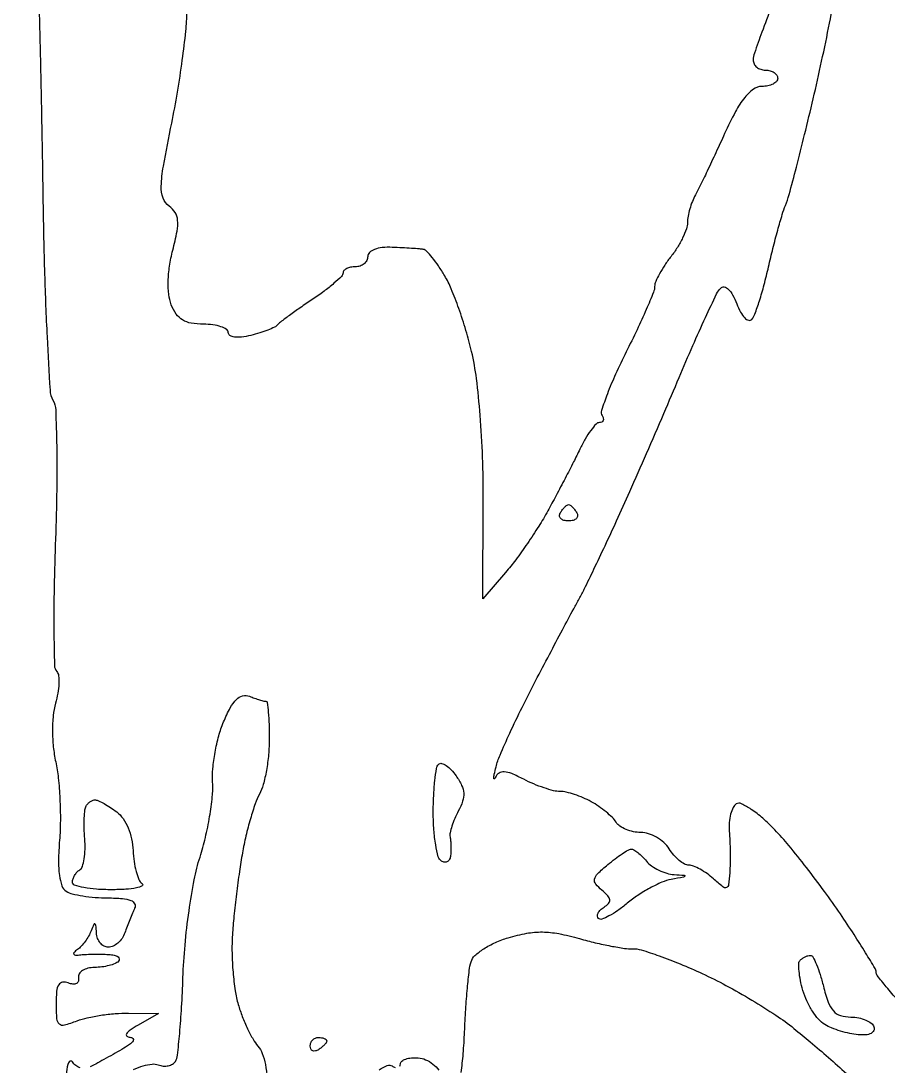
# Model space of a CAD drawing. Extents: x 0 to 102, y 0 to 135.
# Drawn here: x 8.94 to 17.89, y 113.83 to 124.62 of the extents above; entities that cross this region are included whole.
import ezdxf

# ---------------------------------------------------------------- set-up
doc = ezdxf.new("R2010")
doc.units = 0
doc.header["$MEASUREMENT"] = 0

msp = doc.modelspace()

# ---------------------------------------------------------------- linework, layer by layer
for points in [[(30.835569, 68.0607, 0.000004), (30.856286, 64.932268, 0.000002), (30.883525, 60.825814, 0.000002), (30.912326, 56.488502, 0.000002), (30.938318, 52.5789, -0.000116)], [(17.987776, 114.512245, -0.010289), (17.871618, 114.647329, -0.005811), (17.778298, 114.7632, -0.168156), (17.766, 114.798732, 0.135044), (17.755477, 114.836982, 0.003141), (17.657871, 114.998636, 0.006747), (17.53896, 115.187049, 0.004497), (17.3979, 115.399805, 0.00959), (17.234426, 115.631896, 0.007371), (17.047429, 115.879125, 0.007461), (16.865649, 116.105195, 0.017553), (16.721714, 116.266922, 0.021691), (16.597168, 116.386504, 0.03251), (16.47781, 116.478509, 0.033986), (16.37695, 116.536761, 0.257842), (16.324034, 116.534172, 0.143022), (16.290785, 116.49725, 0.049052), (16.265792, 116.428986, 0.043942), (16.251633, 116.344016, 0.03835), (16.251577, 116.25385, -0.010066), (16.257225, 116.152933, -0.006389), (16.259933, 116.035212, -0.006416), (16.259632, 115.919532, -0.011797), (16.255958, 115.825438, -0.013769), (16.24471, 115.701019, -0.279704), (16.222358, 115.672406, -0.267718), (16.185836, 115.678337, -0.012849), (16.088489, 115.761988, 0.028507), (16.02203, 115.815573, 0.02907), (15.950327, 115.860871, 0.030378), (15.883686, 115.892619, 0.096256), (15.835405, 115.902, -0.128057), (15.790247, 115.913758, -0.045749), (15.734891, 115.951702, -0.041721), (15.679065, 116.006458, -0.038378), (15.631367, 116.0712, 0.069831), (15.5771, 116.135931, 0.052401), (15.501824, 116.190698, 0.053064), (15.418089, 116.227914, 0.07821), (15.338754, 116.2404, -0.051077), (15.262225, 116.248238, -0.047421), (15.18685, 116.271464, -0.050742), (15.123594, 116.305617, -0.101646), (15.084154, 116.34615, 0.056831), (15.045184, 116.394078, 0.021434), (14.980795, 116.4519, 0.020904), (14.904695, 116.509399, 0.023901), (14.827298, 116.55765, 0.025894), (14.745156, 116.598132, 0.022077), (14.654826, 116.632336, 0.022663), (14.569759, 116.656109, 0.056858), (14.505847, 116.6634, -0.061696), (14.438761, 116.67171, -0.019164), (14.341074, 116.700308, -0.018838), (14.233356, 116.74095, -0.019699), (14.13063, 116.789043, 0.018609), (14.006589, 116.847445, 0.082763), (13.928589, 116.86634, 0.163453), (13.876538, 116.852966, 0.1418), (13.839512, 116.810193, -0.116897), (13.827768, 116.795203, -0.647035), (13.821312, 116.798523, -0.04117), (13.827116, 116.841213, -0.007928), (13.845171, 116.9172, -0.039112), (13.886115, 117.037794, -0.006262), (13.98721, 117.265382, -0.006895), (14.113606, 117.530874, -0.005998), (14.253148, 117.8055, -0.000696), (14.395721, 118.077032, -0.000825), (14.53122, 118.333193, -0.000716), (14.646242, 118.549032, -0.005267), (14.702433, 118.6515, 0.013978), (14.755713, 118.752807, 0.002151), (14.855018, 118.957382, 0.0024), (14.970012, 119.199869, 0.002082), (15.088304, 119.4552, 0.003136), (15.224867, 119.758221, 0.001471), (15.39791, 120.151828, 0.001458), (15.576868, 120.56545, 0.002048), (15.733989, 120.9357, -0.003886), (15.875347, 121.265431, -0.005537), (16.006395, 121.555873, -0.003196), (16.120918, 121.798306, -0.079249), (16.162916, 121.858926, -0.258375), (16.199391, 121.870252, -0.143832), (16.241636, 121.847701, -0.075817), (16.286305, 121.788132, -0.032198), (16.3278, 121.6971, 0.033469), (16.367374, 121.610863, 0.068308), (16.411381, 121.550954, 0.125327), (16.452135, 121.525885, 0.299949), (16.484703, 121.535274, 0.090685), (16.515928, 121.589007, 0.009655), (16.562444, 121.726497, 0.011653), (16.611259, 121.893969, 0.009117), (16.656651, 122.0778, -0.005516), (16.702249, 122.268348, -0.005668), (16.751648, 122.456121, -0.005501), (16.798115, 122.61797, -0.023785), (16.831287, 122.7123, 0.030154), (16.86856, 122.822765, 0.002713), (16.943593, 123.105161, 0.00352), (17.028953, 123.443351, 0.002742), (17.117129, 123.8121, 0.003998), (17.204241, 124.199409, 0.003832), (17.286435, 124.593592, 0.003796), (17.353643, 124.942456, 0.013762)], [(9.13319, 124.689607, -0.000384), (9.145834, 124.133485, -0.001035), (9.158686, 123.487519, -0.000684), (9.170899, 122.745275, 0.003524), (9.187338, 122.002674, 0.005302), (9.213097, 121.355534, 0.002293), (9.243423, 120.804473, 0.113631), (9.274028, 120.700337, -0.119302), (9.301868, 120.601541, -0.004788), (9.312235, 120.226107, -0.008179), (9.312985, 119.777893, -0.005675), (9.299797, 119.271461, 0.004602), (9.285641, 118.769253, 0.00708), (9.283547, 118.334471, 0.002901), (9.289153, 117.964376, 0.172744), (9.312587, 117.90269, -0.151851), (9.33154, 117.858329, -0.035131), (9.334181, 117.776193, -0.033145), (9.323796, 117.677042, -0.027176), (9.300029, 117.57318, 0.045652), (9.276044, 117.44715, 0.025098), (9.268719, 117.290189, 0.024283), (9.277393, 117.123895, 0.028701), (9.302178, 116.96839, -0.028136), (9.328788, 116.802637, -0.013545), (9.345096, 116.587997, -0.013384), (9.350051, 116.362613, -0.018665), (9.341561, 116.161119, 0.015341), (9.331348, 115.951804, 0.037364), (9.340084, 115.797659, 0.052616), (9.365914, 115.690461, 0.167424), (9.411223, 115.633664, 0.082051), (9.472838, 115.607473, 0.01996), (9.581544, 115.585631, 0.01993), (9.709851, 115.570352, 0.01867), (9.8418, 115.564895, -0.017952), (9.990593, 115.558956, -0.073987), (10.078239, 115.539035, -0.184844), (10.116048, 115.504735, -0.230105), (10.116804, 115.45785, 0.009538), (10.094213, 115.406869, 0.004389), (10.066649, 115.339674, 0.004345), (10.038881, 115.268463, 0.006003), (10.015287, 115.20405, -0.065189), (9.986585, 115.147447, -0.063242), (9.944028, 115.09949, -0.06844), (9.894674, 115.067014, -0.111796), (9.846033, 115.056, -0.123734), (9.800872, 115.06735, -0.095863), (9.761416, 115.09949, -0.086333), (9.733689, 115.147488, -0.07678), (9.722321, 115.20405, 0.007783), (9.717529, 115.28296, 0.289553), (9.707263, 115.296753, 0.403256), (9.694005, 115.291156, 0.010258), (9.667336, 115.2252, -0.039028), (9.642039, 115.171709, -0.027577), (9.605882, 115.115902, -0.027973), (9.56512, 115.066107, -0.051314), (9.525965, 115.031322, 0.035191), (9.491102, 115.002303, 0.356784), (9.488985, 114.984878, 0.258959), (9.507262, 114.974906, 0.02477), (9.5598, 114.977896, -0.01586), (9.619945, 114.982395, -0.007686), (9.697055, 114.984522, -0.007615), (9.777503, 114.984279, -0.010871), (9.84885, 114.981424, -0.038303), (9.906947, 114.973337, -0.099394), (9.945476, 114.956452, -0.216939), (9.958521, 114.934311, -0.226385), (9.950091, 114.910491, -0.10199), (9.914166, 114.886845, -0.031799), (9.852483, 114.866728, -0.030301), (9.778953, 114.852502, -0.029221), (9.703341, 114.847041, 0.054229), (9.633701, 114.838501, 0.084068), (9.578006, 114.815077, 0.115008), (9.544649, 114.781082, 0.187272), (9.537635, 114.741795, -0.122109), (9.535825, 114.705207, -0.203556), (9.516404, 114.68187, -0.149589), (9.480402, 114.675388, -0.06197), (9.431885, 114.687396, 0.125022), (9.372889, 114.694369, 0.230134), (9.333442, 114.668328, 0.111595), (9.311703, 114.601075, 0.022597), (9.306, 114.474945, 0.01664), (9.311257, 114.317037, 0.207031), (9.338059, 114.2649, 0.244296), (9.391592, 114.253576, 0.023146), (9.523007, 114.296694, -0.036384), (9.628269, 114.328173, -0.017151), (9.767843, 114.354083, -0.016895), (9.916522, 114.371327, -0.022828), (10.051757, 114.376202), (10.3635, 114.373204), (10.152, 114.2523, 0.019965), (10.071255, 114.201762, 0.094581), (10.032936, 114.163262, 0.378281), (10.036009, 114.139545, 0.172999), (10.0674, 114.127151, -0.172373), (10.099072, 114.11469, -0.377472), (10.102263, 114.090788, -0.094747), (10.063947, 114.051909, -0.019846), (9.9828, 114.000571, -0.002517), (9.893445, 113.949485, -0.002226), (9.799856, 113.89715, -0.002235), (9.715123, 113.850756, -0.00681), (9.657012, 113.82029, -0.098445)], [(16.685255, 124.755632, 0.006515), (16.587859, 124.499872, 0.004172), (16.510884, 124.283971, 0.080045), (16.498548, 124.21395, 0.119794), (16.507728, 124.17362, 0.102292), (16.534732, 124.139264, 0.093493), (16.575551, 124.116198, 0.082157), (16.6239, 124.1082, -0.064853), (16.672414, 124.101881, -0.082425), (16.713523, 124.083349, -0.098894), (16.741023, 124.055863, -0.148195), (16.7508, 124.0236, -0.185321), (16.738403, 123.991303, -0.090048), (16.702902, 123.963851, -0.069895), (16.650139, 123.945244, -0.049911), (16.587744, 123.939, 0.156775), (16.499938, 123.910775, 0.070247), (16.411253, 123.826095, 0.044896), (16.315428, 123.679355, 0.015611), (16.203749, 123.45255, -0.002247), (16.113199, 123.25554, -0.002484), (16.023827, 123.065842, -0.002305), (15.945979, 122.904627, -0.012757), (15.901505, 122.819198, 0.032863), (15.870366, 122.753019, 0.02353), (15.844083, 122.675541, 0.023886), (15.825989, 122.599031, 0.046149), (15.8202, 122.536442, -0.084601), (15.808812, 122.469621, -0.027916), (15.770497, 122.377308, -0.026887), (15.715757, 122.277816, -0.027447), (15.651, 122.185485, 0.019361), (15.586211, 122.096212, 0.022018), (15.531426, 122.005856, 0.021875), (15.49206, 121.925855, 0.103055), (15.481539, 121.876041, -0.096384), (15.469473, 121.814929, -0.005569), (15.395122, 121.63821, -0.008304), (15.300191, 121.429009, -0.005999), (15.187719, 121.198882, 0.010441), (15.078494, 120.970271, 0.015623), (14.993616, 120.765873, 0.01053), (14.93306, 120.595384, 0.221993), (14.939173, 120.543232, -0.075615), (14.951036, 120.515378, -0.152706), (14.949823, 120.491794, -0.18698), (14.936018, 120.476186, -0.119809), (14.912219, 120.4704, 0.209611), (14.876781, 120.454861, 0.027194), (14.822953, 120.389633, 0.027932), (14.764763, 120.300763, 0.019918), (14.709394, 120.19545, -0.005959), (14.645161, 120.064532, -0.002718), (14.558279, 119.89496, -0.002691), (14.464791, 119.717255, -0.0037), (14.37872, 119.558604, -0.014462), (14.28517, 119.400178, -0.009471), (14.168727, 119.222937, -0.00953), (14.048623, 119.054441, -0.018001), (13.944442, 118.924104), (13.709979, 118.6515), (13.713212, 119.6667, 0.00965), (13.706012, 120.11351, 0.010636), (13.681504, 120.545406, 0.011347), (13.643179, 120.924893, 0.027227), (13.593201, 121.20304, 0.014603), (13.53469, 121.421732, 0.012583), (13.460799, 121.647884, 0.012761), (13.383346, 121.84968, 0.035406), (13.315538, 121.98559, 0.015818), (13.251553, 122.086479, 0.021258), (13.186987, 122.173317, 0.018994), (13.128909, 122.239557, 0.165216), (13.09476, 122.257575, 0.020125), (13.054988, 122.262281, 0.002894), (12.973339, 122.26815, 0.003281), (12.876637, 122.273901, 0.002799), (12.7746, 122.278725, 0.034288), (12.671218, 122.275943, 0.065924), (12.590595, 122.257311, 0.097552), (12.539117, 122.225518, 0.208716), (12.5208, 122.18355, -0.119248), (12.511042, 122.143216, -0.100665), (12.483523, 122.108864, -0.092192), (12.442367, 122.085796, -0.081935), (12.3939, 122.0778, 0.047997), (12.345292, 122.073123, 0.0676), (12.304107, 122.059162, 0.087313), (12.276238, 122.038584, 0.190113), (12.266422, 122.01435, -0.200342), (12.25155, 121.979617, -0.014516), (12.172991, 121.907632, -0.018521), (12.070534, 121.825506, -0.012865), (11.949172, 121.740155, 0.004653), (11.8248, 121.655705, 0.006136), (11.713097, 121.576283, 0.004539), (11.621168, 121.50792, 0.057963), (11.5902, 121.478231, -0.109531), (11.56045, 121.455051, -0.017267), (11.491985, 121.42536, -0.018465), (11.407425, 121.395665, -0.015196), (11.31525, 121.370114, -0.028896), (11.220687, 121.352688, -0.06249), (11.146857, 121.352714, -0.1042), (11.09982, 121.368973, -0.263434), (11.0826, 121.399388, 0.253325), (11.064669, 121.432508, 0.063438), (11.007431, 121.460275, 0.049318), (10.924733, 121.479325, 0.031973), (10.826706, 121.4856, -0.041949), (10.700206, 121.496232, -0.094184), (10.610239, 121.529635, -0.105159), (10.544889, 121.590867, -0.061341), (10.494539, 121.686215, -0.063262), (10.468556, 121.793803, -0.034575), (10.462917, 121.92963, -0.030887), (10.476758, 122.084047, -0.024363), (10.510083, 122.248564, 0.014406), (10.553939, 122.444896, 0.06808), (10.560266, 122.559807, 0.119699), (10.534191, 122.6387, 0.095779), (10.473098, 122.704483, -0.149138), (10.410513, 122.787959, -0.094556), (10.391152, 122.90894, -0.03785), (10.413096, 123.116117, -0.004756), (10.498631, 123.559183, 0.008417), (10.557958, 123.879065, 0.007636), (10.608605, 124.211299, 0.007668), (10.644821, 124.509964, 0.024221), (10.656284, 124.711191, -0.025398)], [(10.105155, 113.795356, -0.038896), (10.205657, 113.832684, -0.042109), (10.29654, 113.85051, -0.119548), (10.360138, 113.842297, 0.068697), (10.411732, 113.830258, 0.073187), (10.463511, 113.83306, 0.081346), (10.507539, 113.849759, 0.123719), (10.536734, 113.878127, 0.111067), (10.558302, 113.940617, 0.005098), (10.581158, 114.166308, 0.008273), (10.60126, 114.436776, 0.005819), (10.615291, 114.741582, -0.014293), (10.636451, 115.077281, -0.012145), (10.677494, 115.430059, -0.012431), (10.731147, 115.752325, -0.029922), (10.790882, 115.9866, 0.019589), (10.846469, 116.187204, 0.016071), (10.890434, 116.405213, 0.01637), (10.91785, 116.608391, 0.040705), (10.920851, 116.758265, -0.038725), (10.923103, 116.898427, -0.02164), (10.946372, 117.067523, -0.02148), (10.9849, 117.237441, -0.032474), (11.034156, 117.380843, -0.022618), (11.103536, 117.527832, -0.075743), (11.16677, 117.613218, -0.133777), (11.230847, 117.649583, -0.155389), (11.300558, 117.645528, 0.008072), (11.354565, 117.625798, 0.009815), (11.405787, 117.609136, 0.008544), (11.449213, 117.596754, 0.065264), (11.470219, 117.594, -0.378669), (11.484351, 117.581506, -0.00788), (11.495207, 117.480536, -0.014245), (11.503055, 117.355839, -0.008592), (11.5056, 117.207738, -0.022962), (11.498182, 117.0463, -0.020766), (11.475961, 116.880659, -0.021283), (11.443561, 116.734008, -0.060017), (11.404702, 116.636688, 0.041545), (11.360806, 116.537527, 0.01287), (11.311312, 116.381925, 0.012773), (11.264718, 116.2044, 0.013721), (11.228467, 116.0289, 0.008631), (11.197587, 115.836315, 0.005128), (11.167118, 115.6059, 0.00513), (11.141442, 115.375453, 0.008815), (11.12541, 115.1829, 0.021266), (11.121202, 114.999277, 0.015919), (11.13161, 114.797177, 0.016164), (11.153672, 114.607196, 0.035057), (11.185441, 114.4638, 0.020672), (11.22754, 114.34067, 0.018023), (11.281445, 114.215562, 0.0184), (11.338469, 114.105939, 0.049915), (11.389039, 114.034533, -0.091928), (11.433506, 113.959092, -0.038473), (11.465365, 113.845027, -0.03518), (11.482326, 113.710192, -0.031537)], [(13.484486, 113.761528, 0.015338), (13.506592, 113.957301, 0.010338), (13.520322, 114.181774, -0.005931), (13.532466, 114.413837, -0.007003), (13.549629, 114.633017, -0.006202), (13.568976, 114.817382, -0.043185), (13.58726, 114.906085, -0.136807), (13.627016, 114.969283, -0.040945), (13.718079, 115.039305, -0.037671), (13.837869, 115.104492, -0.033001), (13.971437, 115.154321, -0.027839), (14.161261, 115.199857, -0.048102), (14.322914, 115.213409, -0.04478), (14.491932, 115.196111, -0.020834), (14.706578, 115.14514, 0.010378), (14.868823, 115.10301, 0.010895), (15.030077, 115.068386, 0.010603), (15.170318, 115.044527, 0.04691), (15.253843, 115.040049, -0.084492), (15.343926, 115.028419, -0.011054), (15.528085, 114.967578, -0.012597), (15.744901, 114.884385, -0.010239), (15.972943, 114.784715, -0.015692), (16.217459, 114.662377, -0.011115), (16.484165, 114.51055, -0.011234), (16.732675, 114.353981, -0.023217), (16.917965, 114.218569, -0.006224), (17.085391, 114.080392, -0.004018), (17.275985, 113.916417, -0.004039), (17.459759, 113.753083, -0.007606)], [(12.852105, 113.828219, 0.143293), (12.8592, 113.852469, -0.23236), (12.872876, 113.880308, -0.082976), (12.912972, 113.901797, -0.060842), (12.972147, 113.914094, -0.039242), (13.042254, 113.914438, -0.085018), (13.119078, 113.895379, -0.065779), (13.19298, 113.850661, -0.064026), (13.254578, 113.786802, -0.07142)], [(9.556135, 113.811986, -0.089343), (9.508976, 113.835396, -0.094848), (9.474092, 113.873392, 0.437054), (9.448097, 113.878476, 0.182199), (9.426117, 113.844886, 0.045109), (9.413207, 113.745227, 0.013447)], [(12.638258, 113.79098, -0.042966), (12.722953, 113.834759, -0.240687), (12.772258, 113.830747, 0.064448), (12.805553, 113.815684, 0.136072)]]:
    msp.add_lwpolyline(points, format="xyb")
for points in [[(14.5935, 119.6244, -0.163822), (14.609295, 119.619082, -0.033983), (14.631681, 119.599549, -0.032351), (14.655712, 119.572189, -0.025622), (14.6781, 119.5398, -0.146489), (14.68673, 119.507703, -0.191582), (14.674817, 119.480051, -0.134005), (14.642114, 119.461372, -0.063222), (14.5935, 119.4552, -0.063222), (14.544886, 119.461372, -0.134005), (14.512183, 119.480051, -0.191582), (14.50027, 119.507703, -0.146489), (14.5089, 119.5398, -0.025622), (14.531288, 119.572189, -0.032351), (14.555319, 119.599549, -0.033983), (14.577705, 119.619082, -0.163822)], [(13.432843, 116.824375, -0.040126), (13.490262, 116.726557, -0.096991), (13.5115, 116.645819, -0.097838), (13.500633, 116.563474, -0.041306), (13.456095, 116.460673, 0.021961), (13.418855, 116.383083, 0.024117), (13.389835, 116.304881, 0.024486), (13.371707, 116.236228, 0.100547), (13.371332, 116.19341, -0.027906), (13.376588, 116.154958, -0.012822), (13.379339, 116.104443, -0.012654), (13.379524, 116.051002, -0.017096), (13.376818, 116.002757, -0.0855), (13.366588, 115.964423, -0.147553), (13.344892, 115.939904, -0.165279), (13.3152, 115.933082, -0.113433), (13.2822, 115.9443, -0.192087), (13.249155, 115.988899, -0.022507), (13.222451, 116.1123, -0.024382), (13.20377, 116.268075, -0.017652), (13.1976, 116.442793, -0.011627), (13.20167, 116.617781, -0.016077), (13.214009, 116.774336, -0.012624), (13.231478, 116.901941, -0.157303), (13.253462, 116.944862, -0.268064), (13.284043, 116.953049, -0.082496), (13.329198, 116.932512, -0.057605), (13.381462, 116.887902, -0.034551)], [(9.712843, 116.576109, -0.100775), (9.744863, 116.56804, -0.016979), (9.801139, 116.538621, -0.017974), (9.865779, 116.498848, -0.015112), (9.931337, 116.452268, -0.079874), (9.996566, 116.384105, -0.050811), (10.049568, 116.287652, -0.047137), (10.085663, 116.173686, -0.044924), (10.100537, 116.053108, 0.027255), (10.110267, 115.942124, 0.031766), (10.13186, 115.838507, 0.033443), (10.161023, 115.754954, 0.134422), (10.1943, 115.712945, -0.548767), (10.192722, 115.6893, -0.075891), (10.136005, 115.668668, -0.033989), (10.025672, 115.654306, -0.014568), (9.87705, 115.649495, -0.018651), (9.723015, 115.654746, -0.030283), (9.593243, 115.671965, -0.031046), (9.497642, 115.696839, -0.324243), (9.4752, 115.727807, -0.080911), (9.480718, 115.761683, -0.053435), (9.497186, 115.797618, -0.052404), (9.521413, 115.830077, -0.067934), (9.550045, 115.853671, 0.179598), (9.577564, 115.888997, 0.036641), (9.596186, 115.967411, 0.034317), (9.605291, 116.066856, 0.02635), (9.602019, 116.175914, -0.01417), (9.596017, 116.286233, -0.017359), (9.596916, 116.389468, -0.015971), (9.603384, 116.475135, -0.107381), (9.616766, 116.51535, -0.063212), (9.6355, 116.539416, -0.054854), (9.660507, 116.559371, -0.057609), (9.687699, 116.572467, -0.095216)], [(15.238791, 116.068385, -0.150149), (15.265891, 116.061607, -0.030338), (15.307224, 116.033096, -0.029519), (15.352985, 115.992676, -0.023889), (15.3972, 115.9443, 0.065914), (15.450659, 115.894853, 0.040795), (15.524453, 115.851293, 0.040307), (15.605872, 115.819606, 0.056722), (15.682509, 115.805879, -0.003625), (15.788253, 115.79834, -0.551408), (15.792947, 115.789423, -0.216775), (15.77871, 115.779248, -0.002168), (15.653281, 115.755222, 0.054222), (15.555752, 115.725772, 0.023465), (15.433389, 115.666888, 0.022888), (15.307866, 115.59144, 0.028141), (15.198508, 115.509466, -0.020816), (15.100758, 115.433933, -0.032632), (15.010287, 115.378339, -0.034573), (14.936488, 115.345678, -0.291059), (14.902577, 115.353223, -0.190385), (14.891978, 115.377668, -0.122287), (14.898519, 115.408283, -0.087132), (14.922134, 115.440829, -0.053978), (14.959505, 115.469918, 0.066009), (15.006242, 115.508132, 0.223396), (15.018105, 115.544662, 0.158518), (14.998577, 115.586143, 0.030923), (14.937594, 115.643475, -0.051049), (14.873768, 115.708503, -0.227558), (14.862083, 115.759193, -0.146176), (14.893331, 115.814896, -0.01847), (14.997039, 115.908142, -0.011971), (15.073168, 115.968637, -0.015543), (15.145876, 116.020153, -0.013219), (15.208304, 116.059197, -0.120455)], [(17.088379, 114.9714, -0.279229), (17.114045, 114.955855, -0.020529), (17.150654, 114.878208, -0.023862), (17.188271, 114.775728, -0.015477), (17.222329, 114.65415, 0.02491), (17.27169, 114.489934, 0.09642), (17.325571, 114.398821, 0.136961), (17.398648, 114.351746, 0.072903), (17.505762, 114.335065, -0.045124), (17.586665, 114.327018, -0.053089), (17.660307, 114.304608, -0.061325), (17.716471, 114.272153, -0.151794), (17.743913, 114.23396, -0.188902), (17.741925, 114.195508, -0.17221), (17.71429, 114.166787, -0.098835), (17.659214, 114.151748, -0.04019), (17.581151, 114.152591, -0.030629), (17.495289, 114.165777, -0.020489), (17.39906, 114.190819, -0.020663), (17.307456, 114.222902, -0.037714), (17.236292, 114.257594, -0.082704), (17.173724, 114.309658, -0.035736), (17.108756, 114.396862, -0.034113), (17.051412, 114.501667, -0.038308), (17.011374, 114.609381, -0.020362), (16.985855, 114.714303, -0.027793), (16.972059, 114.81061, -0.027246), (16.969544, 114.888591, -0.19314), (16.984132, 114.922732, -0.04933), (17.006849, 114.94136, -0.037883), (17.03483, 114.957104, -0.038895), (17.063561, 114.967886, -0.070436)], [(12.0132, 114.1254, -0.042167), (12.045589, 114.122664, -0.061769), (12.072949, 114.114441, -0.081139), (12.091501, 114.102359, -0.210953), (12.0978, 114.088093, -0.151918), (12.092255, 114.070265, -0.038439), (12.072949, 114.046386, -0.035638), (12.045583, 114.021257, -0.029505), (12.0132, 113.9985, -0.082592), (11.980874, 113.985259, -0.161196), (11.953451, 113.987891, -0.182303), (11.935223, 114.005779, -0.108972), (11.9286, 114.035807, -0.093332), (11.93504, 114.070007, -0.09642), (11.953451, 114.099082, -0.099167), (11.98092, 114.118542, -0.105053)]]:
    msp.add_lwpolyline(points, format="xyb", close=True)

doc.saveas('drawing.dxf')
